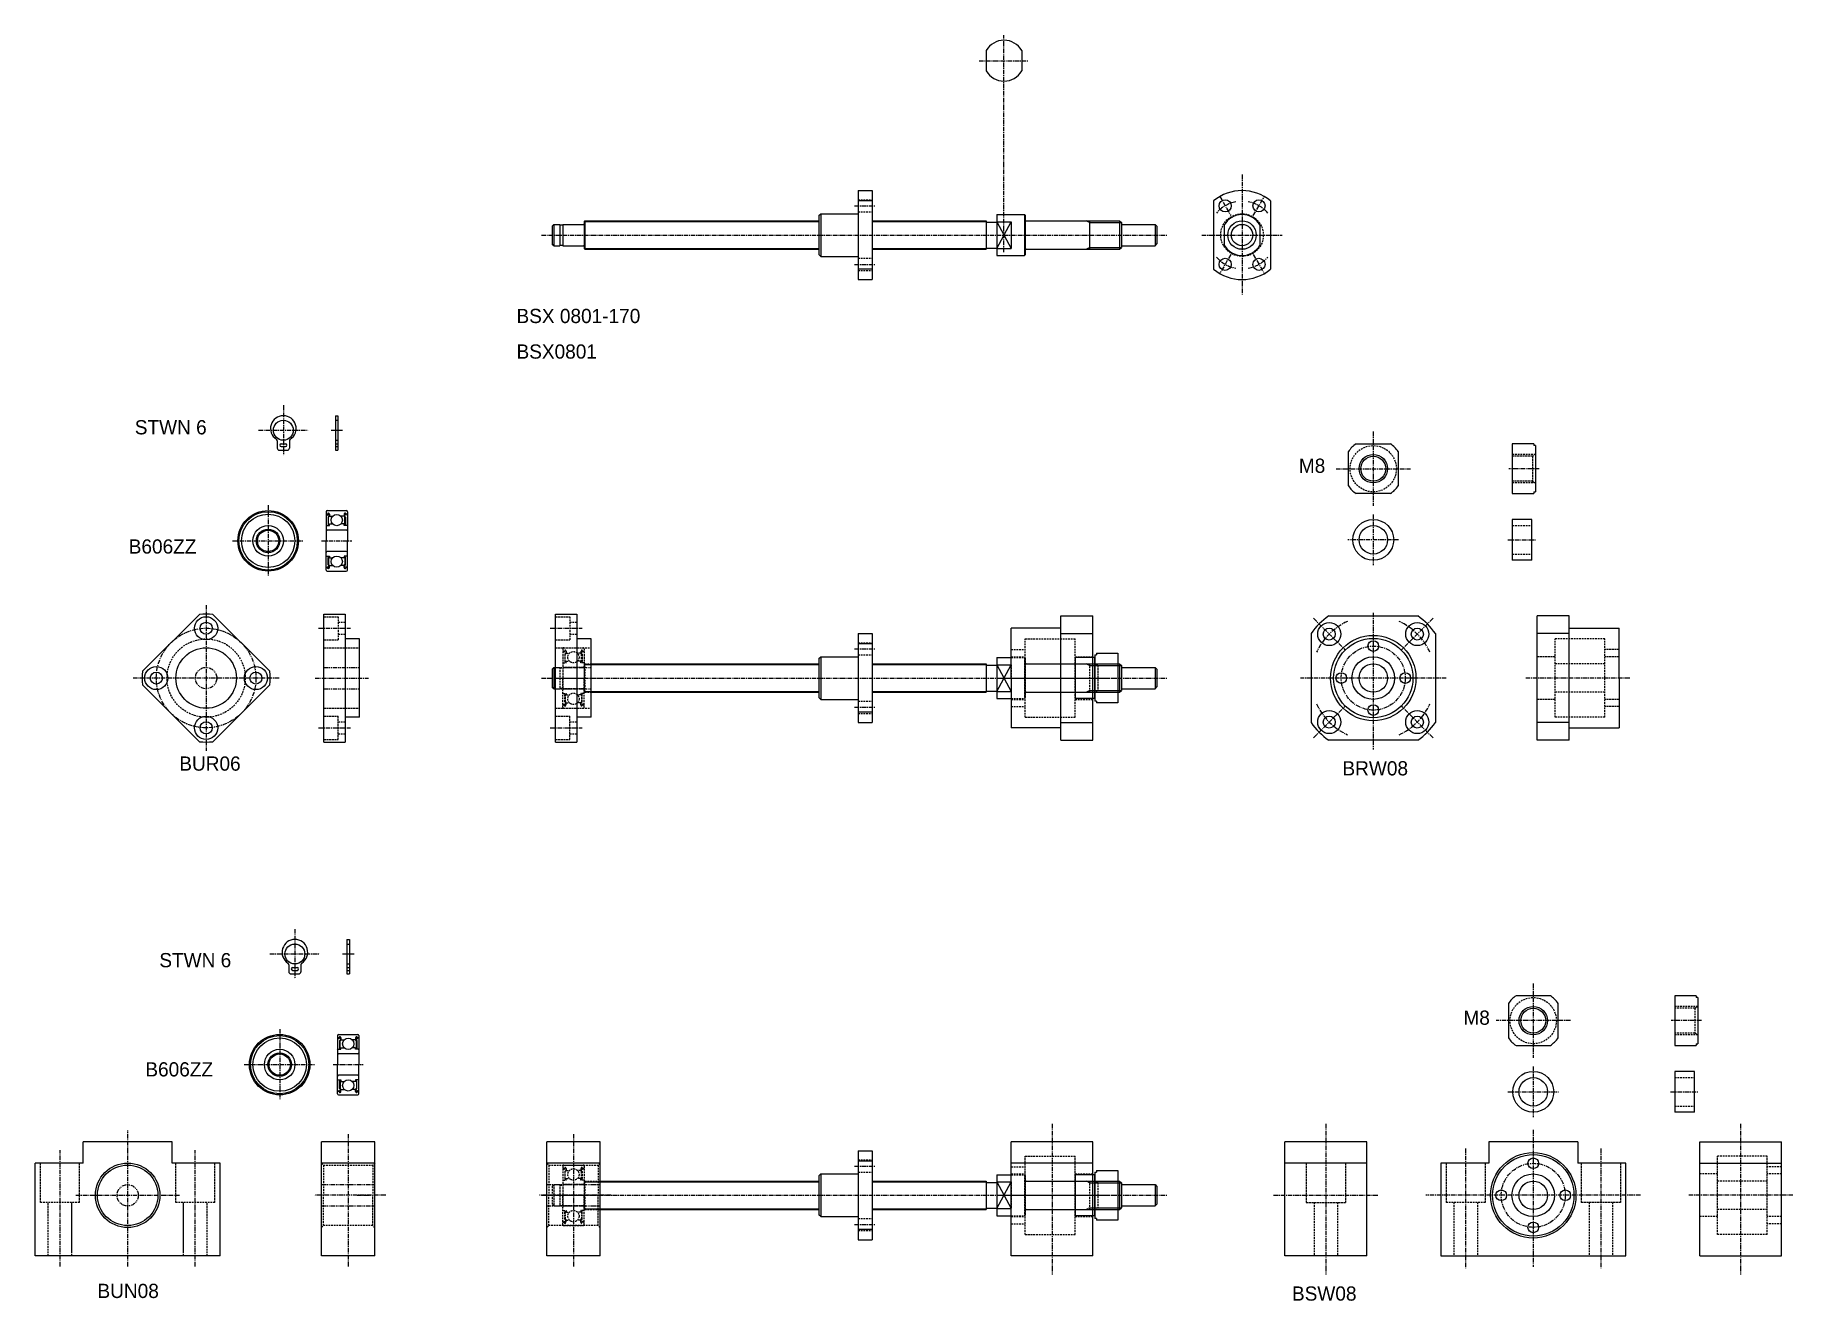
# Model space of a CAD drawing. Extents: x -125 to 369, y -240 to 116.
import ezdxf

# ---------------------------------------------------------------- set-up
doc = ezdxf.new("R2010")
doc.units = 0
for name, pattern in [('CENTER', [2, 1.25, -0.25, 0.25, -0.25]), ('DASHED', [0.75, 0.5, -0.25]), ('PHANTOM', [2.5, 1.25, -0.25, 0.25, -0.25, 0.25, -0.25])]:
    doc.linetypes.add(name, pattern=pattern)
doc.layers.get('0').update_dxf_attribs({"linetype": 'CONTINUOUS'})
doc.layers.get('DEFPOINTS').update_dxf_attribs({"linetype": 'CONTINUOUS'})
doc.layers.add('CENTER', color=1, linetype='CENTER')

# ---------------------------------------------------------------- blocks, each defined once
blk = doc.blocks.new('BUN8-H')
at = {"color": 7, "linetype": 'CONTINUOUS'}
for p, q in [((12.5, 0), (-12.5, 0)), ((-12.5, -6), (-12.5, 0)), ((12.5, -6), (12.5, 0)), ((-26, -32), (-26, -6)), ((-26, -32), (-26, -6)), ((-12.5, -6), (-26, -6)), ((26, -6), (12.5, -6)), ((26, -32), (26, -6)), ((26, -32), (-26, -32))]:
    blk.add_line(p, q, dxfattribs=at)
at = {"color": 3, "linetype": 'DASHED'}
for p, q in [((-24.5, -17), (-24.5, -6)), ((-13.5, -17), (-13.5, -6)), ((13.5, -17), (13.5, -6)), ((24.5, -17), (24.5, -6)), ((-13.5, -17), (-24.5, -17)), ((-22.3, -32), (-22.3, -17)), ((-15.7, -32), (-15.7, -17)), ((-15.7, -31.01), (-15.7, -17)), ((-15.7, -31.01), (-15.7, -17)), ((9.05, -15.2), (9, -15.2)), ((24.5, -17), (13.5, -17)), ((15.7, -32), (15.7, -17)), ((15.7, -31.01), (15.7, -17)), ((15.7, -31.01), (15.7, -17)), ((22.3, -32), (22.3, -17))]:
    blk.add_line(p, q, dxfattribs=at)
at = {"color": 7, "linetype": 'CONTINUOUS'}
for radius in [9.05, 8.5]:
    blk.add_circle((0, -15), radius, dxfattribs=at)
at = {"color": 3, "linetype": 'PHANTOM'}
blk.add_circle((0, -15), 3, dxfattribs=at)
at = {"layer": 'CENTER', "color": 1, "linetype": 'CENTER'}
for p, q in [((0, -35.04), (0, 3.24)), ((-19, -35.04), (-19, -2.33)), ((19, -35.04), (19, -2.33)), ((-14.55, -15), (14.55, -15))]:
    blk.add_line(p, q, dxfattribs=at)
blk = doc.blocks.new('BUN8-V')
at = {"color": 7, "linetype": 'CONTINUOUS'}
for p, q in [((0, -17), (0, 15)), ((15, 15), (0, 15)), ((15, -17), (15, 15)), ((15, 9), (0, 9)), ((15, -17), (0, -17))]:
    blk.add_line(p, q, dxfattribs=at)
at = {"color": 3, "linetype": 'DASHED'}
for p, q in [((0, 9.05), (0.55, 8.5)), ((0.55, 8.5), (0.55, 0)), ((0.55, 8.5), (14.45, 8.5)), ((15, 9.05), (14.45, 8.5)), ((14.45, 8.5), (14.45, -0.05)), ((0.55, -8.5), (0.55, 0)), ((14.45, -8.55), (14.45, -0.05)), ((0, -9.05), (0.55, -8.5)), ((14.45, -8.5), (0.55, -8.5)), ((15, -9.1), (14.45, -8.55))]:
    blk.add_line(p, q, dxfattribs=at)
at = {"color": 3, "linetype": 'PHANTOM'}
for p, q in [((0, 3), (15, 3)), ((0, -3), (15, -3))]:
    blk.add_line(p, q, dxfattribs=at)
at = {"layer": 'CENTER', "color": 1, "linetype": 'CENTER'}
for p, q in [((7.5, 17.18), (7.5, -20.04)), ((18.04, 0), (-2, 0)), ((10, 0), (14, 0))]:
    blk.add_line(p, q, dxfattribs=at)
blk = doc.blocks.new('BUR06-H')
at = {"color": 7, "linetype": 'CONTINUOUS'}
for p, q in [((-1.9, 17.9), (-17.9, 1.9)), ((1.9, 17.9), (17.9, 1.9)), ((-1.9, -17.9), (-17.9, -1.9)), ((17.9, -1.9), (1.9, -17.9))]:
    blk.add_line(p, q, dxfattribs=at)
for centre, radius in [((0, 14), 3.25), ((0, 14), 1.7), ((0, 0), 8.5), ((-14, 0), 3.25), ((-14, 0), 1.7), ((14, 0), 3.25), ((14, 0), 1.7), ((0, -14), 3.25), ((0, -14), 1.7)]:
    blk.add_circle(centre, radius, dxfattribs=at)
at = {"color": 3, "linetype": 'DASHED'}
blk.add_circle((0, 0), 11, dxfattribs=at)
at = {"color": 3, "linetype": 'PHANTOM'}
blk.add_circle((0, 0), 3, dxfattribs=at)
at = {"color": 7, "linetype": 'CONTINUOUS'}
for start, end in [(83.9424, 96.0576), (173.9424, 186.0576), (353.9424, 6.0576), (263.9424, 276.0576)]:
    blk.add_arc((0, 0), 18, start, end, dxfattribs=at)
at = {"layer": 'CENTER', "color": 1, "linetype": 'CENTER'}
for p, q in [((0, 20.5), (0, -20.5)), ((20.5, 0), (-20.5, 0))]:
    blk.add_line(p, q, dxfattribs=at)
blk.add_circle((0, 0), 14, dxfattribs=at)
blk = doc.blocks.new('BUR06-V')
at = {"color": 7, "linetype": 'CONTINUOUS'}
for p, q in [((0, -18), (0, 18)), ((0, 18), (6, 18)), ((6, 18), (6, -18)), ((10, 11), (6, 11)), ((10, -11), (10, 11)), ((10, -11), (6, -11)), ((0, -18), (6, -18))]:
    blk.add_line(p, q, dxfattribs=at)
at = {"color": 3, "linetype": 'DASHED'}
for p, q in [((0, 17.25), (4, 17.25)), ((4, 17.25), (4, 10.75)), ((4, 15.7), (6, 15.7)), ((0, 10.75), (4, 10.75)), ((4, 12.3), (6, 12.3)), ((0, 8.5), (10, 8.5)), ((0, -8.5), (10, -8.5)), ((0, -10.75), (4, -10.75)), ((4, -17.25), (4, -10.75)), ((4, -12.3), (6, -12.3)), ((0, -17.25), (4, -17.25)), ((4, -15.7), (6, -15.7))]:
    blk.add_line(p, q, dxfattribs=at)
at = {"color": 3, "linetype": 'PHANTOM'}
for p, q in [((0, 3), (10, 3)), ((0, -3), (10, -3))]:
    blk.add_line(p, q, dxfattribs=at)
at = {"layer": 'CENTER', "color": 1, "linetype": 'CENTER'}
for p, q in [((-1.5, 14), (7.5, 14)), ((-2.5, 0), (12.5, 0)), ((-1.5, -14), (7.5, -14))]:
    blk.add_line(p, q, dxfattribs=at)
blk = doc.blocks.new('BSW08-H')
at = {"color": 7, "linetype": 'CONTINUOUS'}
for p, q in [((12.5, 0), (-12.5, 0)), ((12.5, 0), (12.5, -6)), ((-12.5, 0), (-12.5, -6)), ((-12.5, -6), (-26, -6)), ((-26, -6), (-26, -32)), ((26, -6), (12.5, -6)), ((26, -32), (26, -6)), ((-26, -32), (26, -32))]:
    blk.add_line(p, q, dxfattribs=at)
at = {"color": 3, "linetype": 'DASHED'}
for p, q in [((-24.5, -6), (-24.5, -17)), ((-13.5, -6), (-13.5, -17)), ((13.5, -6), (13.5, -17)), ((24.5, -6), (24.5, -17)), ((-13.5, -17), (-24.5, -17)), ((-22.3, -17), (-22.3, -32)), ((-15.7, -17), (-15.7, -32)), ((24.5, -17), (13.5, -17)), ((15.7, -17), (15.7, -32)), ((22.3, -17), (22.3, -32))]:
    blk.add_line(p, q, dxfattribs=at)
blk.add_circle((0, -15), 12)
at = {"color": 3}
blk.add_circle((0, -15), 11.45, dxfattribs=at)
at = {"color": 7, "linetype": 'CONTINUOUS'}
for centre, radius in [((0, -6), 1.5), ((0, -15), 6), ((-9, -15), 1.5), ((0, -15), 4), ((9, -15), 1.5), ((0, -24), 1.5)]:
    blk.add_circle(centre, radius, dxfattribs=at)
at = {"layer": 'CENTER', "color": 1, "linetype": 'CENTER'}
for p, q in [((0, 3.37), (0, -35.09)), ((-19, -1.86), (-19, -35.51)), ((19, -1.86), (19, -35.51)), ((30.15, -15), (-30.15, -15))]:
    blk.add_line(p, q, dxfattribs=at)
at = {"layer": 'CENTER'}
blk.add_circle((0, -15), 9, dxfattribs=at)
blk = doc.blocks.new('BRW8-V2')
at = {"color": 7, "linetype": 'CONTINUOUS'}
for p, q in [((11.5, 0), (-11.5, 0)), ((-11.5, -32), (-11.5, 0)), ((11.5, -32), (11.5, 0)), ((11.5, -6), (-11.5, -6)), ((11.5, -32), (-11.5, -32))]:
    blk.add_line(p, q, dxfattribs=at)
at = {"color": 3, "linetype": 'DASHED'}
for p, q in [((-5.5, -6), (-5.5, -17)), ((5.5, -6), (5.5, -17)), ((-5.5, -17), (5.5, -17)), ((-3.3, -17), (-3.3, -32)), ((3.3, -17), (3.3, -32))]:
    blk.add_line(p, q, dxfattribs=at)
at = {"layer": 'CENTER', "color": 1, "linetype": 'CENTER'}
for p, q in [((0, 5.05), (0, -37.3)), ((-14.68, -15), (14.61, -15))]:
    blk.add_line(p, q, dxfattribs=at)
blk = doc.blocks.new('BRW8-H')
at = {"color": 7, "linetype": 'CONTINUOUS'}
for p, q in [((-12.49, 17.5), (12.49, 17.5)), ((-17.5, 12.49), (-17.5, -12.49)), ((17.5, 12.49), (17.5, -12.49)), ((12.49, -17.5), (-12.49, -17.5))]:
    blk.add_line(p, q, dxfattribs=at)
for centre, radius in [((-12.37, 12.37), 3.25), ((12.37, 12.37), 3.25), ((-12.37, 12.37), 1.7), ((12.37, 12.37), 1.7), ((0, 0), 6), ((0, 0), 4), ((-12.37, -12.37), 3.25), ((12.37, -12.37), 3.25), ((-12.37, -12.37), 1.7), ((12.37, -12.37), 1.7)]:
    blk.add_circle(centre, radius, dxfattribs=at)
for centre, radius in [((0, 0), 12), ((0, 9), 1.5), ((-9, 0), 1.5), ((9, 0), 1.5), ((0, -9), 1.5)]:
    blk.add_circle(centre, radius)
for start, end in [(125.516, 144.484), (35.516, 54.484), (215.516, 234.484), (305.516, 324.484)]:
    blk.add_arc((0, 0), 21.5, start, end, dxfattribs=at)
at = {"layer": 'CENTER', "color": 1, "linetype": 'CENTER'}
for p, q in [((-16.79, 16.79), (-7.95, 7.95)), ((0, 18.37), (0, -20.09)), ((16.79, 16.79), (7.95, 7.95)), ((20.5, 0), (-20.5, 0)), ((-16.79, -16.79), (-7.95, -7.95)), ((16.79, -16.79), (7.95, -7.95))]:
    blk.add_line(p, q, dxfattribs=at)
at = {"layer": 'CENTER'}
blk.add_circle((0, 0), 9, dxfattribs=at)
at = {"layer": 'CENTER', "color": 1, "linetype": 'CENTER'}
for start, end in [(114.4269, 155.5731), (24.4269, 65.5731), (204.4269, 245.5731), (294.4269, 335.5731)]:
    blk.add_arc((0, 0), 17.5, start, end, dxfattribs=at)
at = {"layer": 'DEFPOINTS', "color": 3}
blk.add_circle((0, 0), 11.15, dxfattribs=at)
blk = doc.blocks.new('BSW08-V')
at = {"color": 7, "linetype": 'CONTINUOUS'}
for p, q in [((0, 15), (23, 15)), ((0, -17), (0, 15)), ((23, -17), (23, 15)), ((0, 9), (23, 9)), ((0, -17), (23, -17))]:
    blk.add_line(p, q, dxfattribs=at)
at = {"color": 3, "linetype": 'DASHED'}
for p, q in [((19, 11), (5, 11)), ((5, -11), (5, 11)), ((19, -11), (19, 11)), ((5, 6), (0, 6)), ((23, 8), (19, 8)), ((23, 6), (19, 6)), ((19, 4), (5, 4)), ((19, -4), (5, -4)), ((5, -6), (0, -6)), ((23, -6), (19, -6)), ((23, -8), (19, -8)), ((19, -11), (5, -11))]:
    blk.add_line(p, q, dxfattribs=at)
at = {"layer": 'CENTER', "color": 1, "linetype": 'CENTER'}
for p, q in [((11.5, 20.05), (11.5, -22.3)), ((26.18, 0), (-3.11, 0))]:
    blk.add_line(p, q, dxfattribs=at)
blk = doc.blocks.new('M8SPECER-V')
at = {"color": 7, "linetype": 'CONTINUOUS'}
for p, q in [((0, 5.75), (0, -5.75)), ((5.5, 5.75), (0, 5.75)), ((5.5, -5.75), (5.5, 5.75)), ((5.5, -5.75), (0, -5.75))]:
    blk.add_line(p, q, dxfattribs=at)
at = {"color": 3, "linetype": 'DASHED'}
for p, q in [((0, 4), (5.5, 4)), ((0, -4), (5.5, -4))]:
    blk.add_line(p, q, dxfattribs=at)
at = {"layer": 'CENTER', "color": 1, "linetype": 'CENTER'}
blk.add_line((-1.25, 0), (6.75, 0), dxfattribs=at)
blk = doc.blocks.new('BRW8-V')
at = {"color": 7, "linetype": 'CONTINUOUS'}
for p, q in [((0, -17.5), (0, 17.5)), ((9, 17.5), (0, 17.5)), ((9, -17.5), (9, 17.5)), ((9, 12.49), (0, 12.49)), ((9, 14), (23, 14)), ((23, 0), (23, 14)), ((23, 0), (23, -14)), ((9, -12.49), (0, -12.49)), ((9, -14), (23, -14)), ((9, -17.5), (0, -17.5))]:
    blk.add_line(p, q, dxfattribs=at)
at = {"color": 3, "linetype": 'DASHED'}
for p, q in [((5, -11), (5, 11)), ((19, 11), (5, 11)), ((19, -11), (19, 11)), ((5, 6), (0, 6)), ((23, 8), (19, 8)), ((23, 6), (19, 6)), ((19, 4), (5, 4)), ((19, -4), (5, -4)), ((5, -6), (0, -6)), ((23, -6), (19, -6)), ((23, -8), (19, -8)), ((19, -11), (5, -11))]:
    blk.add_line(p, q, dxfattribs=at)
at = {"layer": 'CENTER', "color": 1, "linetype": 'CENTER'}
blk.add_line((26, 0), (-3.31, 0), dxfattribs=at)
blk = doc.blocks.new('M8NAT-H')
at = {"color": 7, "linetype": 'CONTINUOUS'}
for p, q in [((-4.82, 7), (4.82, 7)), ((-7, -4.82), (-7, 4.82)), ((7, 4.82), (7, -4.82)), ((4.82, -7), (-4.82, -7))]:
    blk.add_line(p, q, dxfattribs=at)
at = {"color": 3, "linetype": 'DASHED'}
blk.add_circle((0, 0), 6.5, dxfattribs=at)
at = {"color": 3, "linetype": 'CONTINUOUS'}
blk.add_circle((0, 0), 4, dxfattribs=at)
at = {"color": 7, "linetype": 'CONTINUOUS'}
blk.add_circle((0, 0), 3.5, dxfattribs=at)
for start, end in [(124.5603, 145.4397), (34.5603, 55.4397), (214.5603, 235.4397), (304.5603, 325.4397)]:
    blk.add_arc((0, 0), 8.5, start, end, dxfattribs=at)
at = {"layer": 'CENTER', "color": 1, "linetype": 'CENTER'}
for p, q in [((0, 10.43), (0, -10.43)), ((-10.43, 0), (10.43, 0))]:
    blk.add_line(p, q, dxfattribs=at)
blk = doc.blocks.new('M8NAT-V')
at = {"color": 7, "linetype": 'CONTINUOUS'}
for p, q in [((6, 7), (0, 7)), ((0, 7), (0, -7)), ((6, 7), (6, 6.5)), ((6.5, 6.5), (6, 6.5)), ((6.5, 6.5), (6.5, -6.5)), ((0, -7), (6, -7)), ((6, -6.5), (6, -7)), ((6, -6.5), (6.5, -6.5))]:
    blk.add_line(p, q, dxfattribs=at)
at = {"color": 3, "linetype": 'DASHED'}
for p, q in [((6.5, 4), (0, 4)), ((5.63, 3.5), (0, 3.5)), ((5.63, 3.5), (6.5, 4)), ((5.63, 3.5), (5.63, -3.5)), ((5.63, -3.5), (0, -3.5)), ((6.5, -4), (0, -4)), ((5.63, -3.5), (6.5, -4))]:
    blk.add_line(p, q, dxfattribs=at)
at = {"layer": 'CENTER', "color": 1, "linetype": 'CENTER'}
blk.add_line((7.5, 0), (-1, 0), dxfattribs=at)
blk = doc.blocks.new('SP8')
at = {"color": 7, "linetype": 'CONTINUOUS'}
for p, q in [((0, 5.75), (0, -5.75)), ((5.5, 5.75), (0, 5.75)), ((5.5, -5.75), (5.5, 5.75)), ((5.5, -5.75), (0, -5.75))]:
    blk.add_line(p, q, dxfattribs=at)
at = {"color": 3, "linetype": 'DASHED'}
for p, q in [((0, 4), (5.5, 4)), ((0, -4), (5.5, -4))]:
    blk.add_line(p, q, dxfattribs=at)
at = {"layer": 'CENTER', "color": 1, "linetype": 'CENTER'}
blk.add_line((-1.25, 0), (6.75, 0), dxfattribs=at)
blk = doc.blocks.new('B606ZZ')
at = {"color": 3, "linetype": 'DASHED'}
for p, q in [((0, 8.2), (0, 0)), ((0, 7.6), (0.1, 7.5)), ((0.1, 7.5), (0.31, 7.5)), ((0.3, 8.5), (5.7, 8.5)), ((0.31, 7.5), (0.42, 7.67)), ((0.36, 7.33), (0.47, 7.27)), ((0.42, 7.44), (0.53, 7.61)), ((0.53, 7.37), (0.42, 7.44)), ((0.47, 7.27), (0.53, 7.37)), ((0.82, 6.95), (0.56, 6.7)), ((0.56, 6.7), (0.56, 4.65)), ((0.94, 6.9), (0.69, 6.65)), ((0.69, 4.65), (0.69, 6.65)), ((0.82, 7.53), (0.82, 6.95)), ((0.94, 7.53), (0.94, 6.9)), ((0.94, 7.05), (1.04, 6.95)), ((1.04, 6.95), (1.86, 6.95)), ((4.96, 6.95), (4.14, 6.95)), ((5.06, 7.05), (4.96, 6.95)), ((5.06, 7.53), (5.06, 6.9)), ((5.06, 6.9), (5.31, 6.65)), ((5.18, 7.53), (5.18, 6.95)), ((5.18, 6.95), (5.44, 6.7)), ((5.31, 4.65), (5.31, 6.65)), ((5.44, 6.7), (5.44, 4.65)), ((5.58, 7.44), (5.47, 7.61)), ((5.47, 7.37), (5.58, 7.44)), ((5.53, 7.27), (5.47, 7.37)), ((5.64, 7.33), (5.53, 7.27)), ((5.69, 7.5), (5.58, 7.67)), ((5.9, 7.5), (5.69, 7.5)), ((6, 7.6), (5.9, 7.5)), ((6, 8.2), (6, 0)), ((0, 4.2), (0.1, 4.3)), ((0, -8.2), (0, 0)), ((0.1, 4.3), (0.94, 4.3)), ((5.7, 3), (0.3, 3)), ((0.88, 4.65), (0.69, 4.65)), ((0.69, 4.52), (0.88, 4.52)), ((0.88, 4.52), (0.88, 4.65)), ((0.94, 4.65), (1.04, 4.75)), ((0.94, 4.3), (0.94, 4.65)), ((1.04, 4.75), (1.86, 4.75)), ((3, 3), (3, 3)), ((4.96, 4.75), (4.14, 4.75)), ((4.35, 3), (4.35, 3)), ((5.06, 4.65), (4.96, 4.75)), ((5.06, 4.3), (5.06, 4.65)), ((5.9, 4.3), (5.06, 4.3)), ((5.12, 4.52), (5.12, 4.65)), ((5.12, 4.65), (5.31, 4.65)), ((5.31, 4.52), (5.12, 4.52)), ((6, 4.2), (5.9, 4.3)), ((6, -8.2), (6, 0)), ((0, -4.2), (0.1, -4.3)), ((0.1, -4.3), (0.94, -4.3)), ((5.7, -3), (0.3, -3)), ((0.56, -6.7), (0.56, -4.65)), ((0.69, -4.52), (0.88, -4.52)), ((0.88, -4.65), (0.69, -4.65)), ((0.69, -4.65), (0.69, -6.65)), ((0.88, -4.52), (0.88, -4.65)), ((0.94, -4.3), (0.94, -4.65)), ((0.94, -4.65), (1.04, -4.75)), ((1.04, -4.75), (1.86, -4.75)), ((4.96, -4.75), (4.14, -4.75)), ((5.06, -4.65), (4.96, -4.75)), ((5.06, -4.3), (5.06, -4.65)), ((5.9, -4.3), (5.06, -4.3)), ((5.12, -4.52), (5.12, -4.65)), ((5.31, -4.52), (5.12, -4.52)), ((5.12, -4.65), (5.31, -4.65)), ((5.31, -4.65), (5.31, -6.65)), ((5.44, -6.7), (5.44, -4.65)), ((6, -4.2), (5.9, -4.3)), ((0, -7.6), (0.1, -7.5)), ((0.1, -7.5), (0.31, -7.5)), ((0.3, -8.5), (5.7, -8.5)), ((0.31, -7.5), (0.42, -7.67)), ((0.36, -7.33), (0.47, -7.27)), ((0.53, -7.37), (0.42, -7.44)), ((0.42, -7.44), (0.53, -7.61)), ((0.47, -7.27), (0.53, -7.37)), ((0.82, -6.95), (0.56, -6.7)), ((0.94, -6.9), (0.69, -6.65)), ((0.82, -7.53), (0.82, -6.95)), ((0.94, -7.53), (0.94, -6.9)), ((0.94, -7.05), (1.04, -6.95)), ((1.04, -6.95), (1.86, -6.95)), ((4.96, -6.95), (4.14, -6.95)), ((5.06, -7.05), (4.96, -6.95)), ((5.06, -6.9), (5.31, -6.65)), ((5.06, -7.53), (5.06, -6.9)), ((5.18, -6.95), (5.44, -6.7)), ((5.18, -7.53), (5.18, -6.95)), ((5.53, -7.27), (5.47, -7.37)), ((5.47, -7.37), (5.58, -7.44)), ((5.58, -7.44), (5.47, -7.61)), ((5.64, -7.33), (5.53, -7.27)), ((5.69, -7.5), (5.58, -7.67)), ((5.9, -7.5), (5.69, -7.5)), ((6, -7.6), (5.9, -7.5))]:
    blk.add_line(p, q, dxfattribs=at)
for centre in [(3, 5.85), (3, -5.85)]:
    blk.add_circle(centre, 1.59, dxfattribs=at)
for centre, radius, start, end in [((0.3, 8.2), 0.3, 90, 180), ((0.42, 7.44), 0.126, 149.9926, 240.0026), ((0.66, 7.53), 0.282, 0, 150.0017), ((0.66, 7.53), 0.156, 0, 150.0019), ((5.34, 7.53), 0.282, 29.9983, 180), ((5.34, 7.53), 0.156, 29.9981, 180), ((5.58, 7.44), 0.126, 299.9974, 30.0074), ((5.7, 8.2), 0.3, 0, 90), ((0.3, 3.3), 0.3, 180, 270), ((0.69, 4.65), 0.126, 180, 270), ((5.31, 4.65), 0.126, 270, 359.9999), ((5.7, 3.3), 0.3, 270, 0), ((0.3, -3.3), 0.3, 90, 180), ((0.69, -4.65), 0.126, 90, 179.9999), ((5.31, -4.65), 0.126, 0, 90), ((5.7, -3.3), 0.3, 0, 90), ((0.3, -8.2), 0.3, 180, 270), ((0.42, -7.44), 0.126, 119.9974, 210.0074), ((0.66, -7.53), 0.282, 209.9983, 0), ((0.66, -7.53), 0.156, 209.9981, 0), ((5.34, -7.53), 0.282, 180, 330.0017), ((5.34, -7.53), 0.156, 180, 330.0019), ((5.58, -7.44), 0.126, 329.9926, 60.0026), ((5.7, -8.2), 0.3, 270, 0)]:
    blk.add_arc(centre, radius, start, end, dxfattribs=at)
at = {"layer": 'CENTER', "color": 1, "linetype": 'CENTER'}
blk.add_line((-1.24, 0), (7.24, 0), dxfattribs=at)
blk = doc.blocks.new('BSX0801')
at = {"color": 7, "linetype": 'CONTINUOUS'}
for p, q in [((-4, 12.5), (-4, -12.5)), ((-4, 12.5), (0, 12.5)), ((0, 12.5), (0, -12.5)), ((-15, 5.5), (-14.5, 6)), ((-15, 5.5), (-15, -5.5)), ((-14.5, 6), (-14.5, -6)), ((-14.5, 6), (-4, 6)), ((0, 9.6), (-4, 9.6)), ((35, 5.75), (35, -5.75)), ((35, 5.75), (42.8, 5.75)), ((42.8, 5.75), (42.8, -5.75)), ((42.8, 5.75), (43, 5.55)), ((43, 5.55), (43, -5.55)), ((-90, 2.5), (-89.5, 3)), ((-90, 2.5), (-90, -2.5)), ((-90, 1.25), (-90, 1.25)), ((-90, 1.25), (-90, 1.25)), ((-89.5, 3), (-89.5, -3)), ((-89.5, 3), (-87.8, 3)), ((-87.8, 3), (-87.8, -3)), ((-87.8, 2.85), (-87, 2.85)), ((-87, 3), (-87, -3)), ((-87, 3), (-81.2, 3)), ((-80.8, 4), (-81, 3.8)), ((-81, 3.8), (-81, -3.8)), ((-80.8, 4), (-15, 4)), ((-80.8, 4), (-80.8, -4)), ((0, 4), (32, 4)), ((32, 4), (32, -4)), ((32, 3.65), (35, 3.65)), ((35, 3.75), (39, 3.75)), ((39, 3.75), (39, -3.75)), ((43.2, 4), (69.5, 4)), ((61, 4), (61, -4)), ((69.5, 4), (69.5, -4)), ((69.5, 4), (70, 3.5)), ((70, 3.5), (70, -3.5)), ((70, 3), (79.5, 3)), ((79.5, 3), (79.5, -3)), ((79.5, 3), (80, 2.5)), ((80, 2.5), (80, -2.5)), ((-90, 0), (-90, 0)), ((-90, 0), (-90, 0)), ((-89.5, -3), (-90, -2.5)), ((-89.5, -3), (-87.8, -3)), ((-87.8, -2.85), (-87, -2.85)), ((-87, -3), (-81.2, -3)), ((-80.8, -4), (-81, -3.8)), ((-80.8, -4), (-15, -4)), ((0, -4), (32, -4)), ((32, -3.65), (35, -3.65)), ((35, -3.75), (39, -3.75)), ((43.2, -4), (69.5, -4)), ((69.5, -4), (70, -3.5)), ((70, -3), (79.5, -3)), ((79.5, -3), (80, -2.5)), ((-14.5, -6), (-15, -5.5)), ((-14.5, -6), (-4, -6)), ((0, -9.6), (-4, -9.6)), ((35, -5.75), (42.8, -5.75)), ((42.8, -5.75), (43, -5.55)), ((-4, -12.5), (0, -12.5))]:
    blk.add_line(p, q, dxfattribs=at)
at = {"color": 3, "linetype": 'DASHED'}
for p, q in [((-4, 9.93), (0, 9.93)), ((-4, 6.53), (0, 6.53)), ((-4, -6.53), (0, -6.53)), ((-4, -9.93), (0, -9.93))]:
    blk.add_line(p, q, dxfattribs=at)
at = {"color": 3, "linetype": 'CONTINUOUS'}
for p, q in [((-81, 3.8), (-15, 3.8)), ((0, 3.8), (32, 3.8)), ((35, -3.75), (39, 3.75)), ((35, 3.75), (39, -3.75)), ((61, 3.5), (60.13, 4)), ((61, 3.5), (70, 3.5)), ((-81, -3.8), (-15, -3.8)), ((0, -3.8), (32, -3.8)), ((60.13, -4), (61, -3.5)), ((61, -3.5), (70, -3.5))]:
    blk.add_line(p, q, dxfattribs=at)
at = {"color": 7, "linetype": 'CONTINUOUS'}
for centre, start, end in [((-81.2, 3.2), 270, 0), ((43.2, 4.2), 180, 270), ((-81.2, -3.2), 0, 90), ((43.2, -4.2), 90, 180)]:
    blk.add_arc(centre, 0.2, start, end, dxfattribs=at)
at = {"layer": 'CENTER', "color": 1, "linetype": 'CENTER'}
for p, q in [((-5, 8.23), (1, 8.23)), ((-93, 0), (83, 0)), ((-5, -8.23), (1, -8.23))]:
    blk.add_line(p, q, dxfattribs=at)

msp = doc.modelspace()

# ---------------------------------------------------------------- linework, layer by layer
at = {"color": 7, "linetype": 'CONTINUOUS'}
for p, q in [((142, 111.86), (142, 106.18)), ((152, 111.86), (152, 106.18)), ((205.91, 69.6), (205.91, 50.4)), ((221.91, 69.6), (221.91, 50.4)), ((208.91, 62.84), (208.91, 57.16)), ((218.91, 62.84), (218.91, 57.16)), ((-40.88, 9.23), (-40.88, -0.47)), ((-40.88, 9.23), (-40.18, 9.23)), ((-40.18, 9.23), (-40.18, -0.47)), ((-57.23, 2.11), (-57.23, 0.13)), ((-56.13, 1.33), (-54.93, 1.33)), ((-56.13, 0.53), (-54.93, 0.53)), ((-55.53, 2.33), (-55.53, 1.33)), ((-55.53, 0.53), (-55.53, -0.47)), ((-53.83, 2.11), (-53.83, 0.13)), ((-56.63, -0.47), (-54.43, -0.47)), ((-40.88, -0.47), (-40.18, -0.47)), ((106, -52.03), (106, -77.03)), ((106, -52.03), (110, -52.03)), ((110, -52.03), (110, -77.03)), ((95, -59.03), (95.5, -58.53)), ((95, -59.03), (95, -70.03)), ((95.5, -58.53), (95.5, -70.53)), ((95.5, -58.53), (106, -58.53)), ((110, -54.92), (106, -54.92)), ((145, -58.78), (145, -70.28)), ((145, -58.78), (149, -58.78)), ((20, -62.03), (20.5, -61.53)), ((20, -62.03), (20, -67.03)), ((20, -63.28), (20, -63.28)), ((20, -63.28), (20, -63.28)), ((20.5, -61.53), (20.5, -67.53)), ((20.5, -61.53), (21, -61.53)), ((31, -60.53), (95, -60.53)), ((110, -60.53), (142, -60.53)), ((142, -60.53), (142, -68.53)), ((142, -60.88), (145, -60.88)), ((145, -60.78), (149, -60.78)), ((179, -60.53), (179.5, -60.53)), ((179.5, -60.53), (179.5, -68.53)), ((179.5, -60.53), (180, -61.03)), ((180, -61.03), (180, -68.03)), ((180, -61.53), (189.5, -61.53)), ((189.5, -61.53), (189.5, -67.53)), ((189.5, -61.53), (190, -62.03)), ((190, -62.03), (190, -67.03)), ((20, -64.53), (20, -64.53)), ((20, -64.53), (20, -64.53)), ((20.5, -67.53), (20, -67.03)), ((20.5, -67.53), (21, -67.53)), ((31, -68.53), (95, -68.53)), ((110, -68.53), (142, -68.53)), ((142, -68.18), (145, -68.18)), ((145, -68.28), (149, -68.28)), ((179, -68.53), (179.5, -68.53)), ((179.5, -68.53), (180, -68.03)), ((180, -67.53), (189.5, -67.53)), ((189.5, -67.53), (190, -67.03)), ((95.5, -70.53), (95, -70.03)), ((95.5, -70.53), (106, -70.53)), ((145, -70.28), (149, -70.28)), ((110, -74.13), (106, -74.13)), ((106, -77.03), (110, -77.03)), ((-37.64, -138), (-37.64, -147.7)), ((-37.64, -138), (-36.94, -138)), ((-36.94, -138), (-36.94, -147.7)), ((-53.99, -145.12), (-53.99, -147.1)), ((-53.39, -147.7), (-51.19, -147.7)), ((-52.89, -145.9), (-51.69, -145.9)), ((-52.89, -146.7), (-51.69, -146.7)), ((-52.29, -144.9), (-52.29, -145.9)), ((-52.29, -146.7), (-52.29, -147.7)), ((-50.59, -145.12), (-50.59, -147.1)), ((-37.64, -147.7), (-36.94, -147.7)), ((288.75, -156.02), (288.75, -165.66)), ((300.57, -153.84), (290.92, -153.84)), ((302.75, -165.66), (302.75, -156.02)), ((335.53, -153.84), (335.53, -167.84)), ((341.53, -153.84), (335.53, -153.84)), ((341.53, -153.84), (341.53, -154.34)), ((342.03, -154.34), (341.53, -154.34)), ((342.03, -154.34), (342.03, -167.34)), ((290.92, -167.84), (300.57, -167.84)), ((335.53, -167.84), (341.53, -167.84)), ((341.53, -167.34), (342.03, -167.34)), ((341.53, -167.34), (341.53, -167.84)), ((106, -197.44), (106, -222.44)), ((106, -197.44), (110, -197.44)), ((110, -197.44), (110, -222.44)), ((110, -200.33), (106, -200.33)), ((33.5, -205.94), (95, -205.94)), ((95, -204.44), (95.5, -203.94)), ((95, -204.44), (95, -215.44)), ((95.5, -203.94), (95.5, -215.94)), ((95.5, -203.94), (106, -203.94)), ((110, -205.94), (142, -205.94)), ((142, -205.94), (142, -213.94)), ((142, -206.29), (145, -206.29)), ((145, -204.19), (145, -215.69)), ((145, -204.19), (149, -204.19)), ((145, -206.19), (149, -206.19)), ((179, -205.94), (179.5, -205.94)), ((179.5, -205.94), (179.5, -213.94)), ((179.5, -205.94), (180, -206.44)), ((180, -206.44), (180, -213.44)), ((180, -206.94), (189.5, -206.94)), ((189.5, -206.94), (189.5, -212.94)), ((189.5, -206.94), (190, -207.44)), ((190, -207.44), (190, -212.44)), ((33.5, -213.94), (95, -213.94)), ((95.5, -215.94), (95, -215.44)), ((95.5, -215.94), (106, -215.94)), ((110, -213.94), (142, -213.94)), ((142, -213.59), (145, -213.59)), ((145, -213.69), (149, -213.69)), ((145, -215.69), (149, -215.69)), ((179, -213.94), (179.5, -213.94)), ((179.5, -213.94), (180, -213.44)), ((180, -212.94), (189.5, -212.94)), ((189.5, -212.94), (190, -212.44)), ((110, -219.54), (106, -219.54)), ((106, -222.44), (110, -222.44))]:
    msp.add_line(p, q, dxfattribs=at)
at = {"color": 3, "linetype": 'DASHED'}
for p, q in [((-40.88, 7.93), (-40.18, 7.93)), ((-40.88, 2.33), (-40.18, 2.33)), ((-40.88, 1.33), (-40.18, 1.33)), ((-40.88, 0.53), (-40.18, 0.53)), ((106, -54.6), (110, -54.6)), ((106, -58), (110, -58)), ((149, -58.78), (152.8, -58.78)), ((152.8, -58.78), (152.8, -70.28)), ((152.8, -58.78), (153, -58.98)), ((153, -58.98), (153, -70.08)), ((21, -61.53), (22.2, -61.53)), ((22.2, -61.53), (22.2, -67.53)), ((22.2, -61.68), (23, -61.68)), ((23, -61.53), (23, -67.53)), ((23, -61.53), (28.8, -61.53)), ((29.2, -60.53), (29, -60.73)), ((29, -60.73), (29, -68.33)), ((29.2, -60.53), (31, -60.53)), ((29.2, -60.53), (29.2, -68.53)), ((149, -60.78), (149, -68.28)), ((153.2, -60.53), (179, -60.53)), ((171, -60.53), (171, -68.53)), ((21, -67.53), (22.2, -67.53)), ((22.2, -67.38), (23, -67.38)), ((23, -67.53), (28.8, -67.53)), ((29.2, -68.53), (29, -68.33)), ((29.2, -68.53), (31, -68.53)), ((153.2, -68.53), (179, -68.53)), ((106, -71.05), (110, -71.05)), ((149, -70.28), (152.8, -70.28)), ((152.8, -70.28), (153, -70.08)), ((106, -74.45), (110, -74.45)), ((-37.64, -139.3), (-36.94, -139.3)), ((-37.64, -144.9), (-36.94, -144.9)), ((-37.64, -145.9), (-36.94, -145.9)), ((-37.64, -146.7), (-36.94, -146.7)), ((342.03, -156.84), (335.53, -156.84)), ((341.16, -157.34), (335.53, -157.34)), ((341.16, -157.34), (342.03, -156.84)), ((341.16, -157.34), (341.16, -164.34)), ((341.16, -164.34), (335.53, -164.34)), ((342.03, -164.84), (335.53, -164.84)), ((341.16, -164.34), (342.03, -164.84)), ((106, -200.01), (110, -200.01)), ((20, -207.44), (20.5, -206.94)), ((20, -207.44), (20, -212.44)), ((20.5, -206.94), (20.5, -212.94)), ((20.5, -206.94), (22.2, -206.94)), ((22.2, -206.94), (22.2, -212.94)), ((22.2, -207.09), (23, -207.09)), ((23, -206.94), (23, -212.94)), ((23, -206.94), (28.8, -206.94)), ((29.2, -205.94), (29, -206.14)), ((29, -206.14), (29, -213.74)), ((29.2, -205.94), (33.5, -205.94)), ((29.2, -205.94), (29.2, -213.94)), ((106, -203.41), (110, -203.41)), ((149, -204.19), (152.8, -204.19)), ((149, -206.19), (149, -213.69)), ((152.8, -204.19), (152.8, -215.69)), ((152.8, -204.19), (153, -204.39)), ((153, -204.39), (153, -215.49)), ((153.2, -205.94), (179, -205.94)), ((171, -206.44), (170.13, -205.94)), ((171, -205.94), (171, -213.94)), ((20, -208.69), (20, -208.69)), ((20, -208.69), (20, -208.69)), ((20, -209.94), (20, -209.94)), ((20, -209.94), (20, -209.94)), ((20.5, -212.94), (20, -212.44)), ((20.5, -212.94), (22.2, -212.94)), ((22.2, -212.79), (23, -212.79)), ((23, -212.94), (28.8, -212.94)), ((29.2, -213.94), (29, -213.74)), ((29.2, -213.94), (33.5, -213.94)), ((106, -216.46), (110, -216.46)), ((149, -215.69), (152.8, -215.69)), ((152.8, -215.69), (153, -215.49)), ((153.2, -213.94), (179, -213.94)), ((170.13, -213.94), (171, -213.44)), ((106, -219.86), (110, -219.86))]:
    msp.add_line(p, q, dxfattribs=at)
for p, q in [((-43.53, -17.76), (-43.53, -25.96)), ((-43.53, -18.36), (-43.43, -18.46)), ((-43.43, -18.46), (-43.22, -18.46)), ((-43.23, -17.46), (-37.83, -17.46)), ((-43.22, -18.46), (-43.12, -18.29)), ((-43.17, -18.63), (-43.06, -18.7)), ((-43.11, -18.53), (-43.01, -18.35)), ((-43, -18.59), (-43.11, -18.53)), ((-43.06, -18.7), (-43, -18.59)), ((-42.72, -19.01), (-42.97, -19.26)), ((-42.97, -19.26), (-42.97, -21.32)), ((-42.59, -19.06), (-42.84, -19.32)), ((-42.84, -21.32), (-42.84, -19.32)), ((-42.72, -18.43), (-42.72, -19.01)), ((-42.59, -18.43), (-42.59, -19.06)), ((-42.59, -18.91), (-42.49, -19.01)), ((-42.49, -19.01), (-41.68, -19.01)), ((-38.57, -19.01), (-39.39, -19.01)), ((-38.47, -18.91), (-38.57, -19.01)), ((-38.47, -18.43), (-38.47, -19.06)), ((-38.47, -19.06), (-38.22, -19.32)), ((-38.35, -18.43), (-38.35, -19.01)), ((-38.35, -19.01), (-38.1, -19.26)), ((-38.22, -21.32), (-38.22, -19.32)), ((-38.1, -19.26), (-38.1, -21.32)), ((-37.96, -18.53), (-38.06, -18.35)), ((-38.06, -18.59), (-37.96, -18.53)), ((-38, -18.7), (-38.06, -18.59)), ((-37.89, -18.63), (-38, -18.7)), ((-37.85, -18.46), (-37.95, -18.29)), ((-37.63, -18.46), (-37.85, -18.46)), ((-37.53, -18.36), (-37.63, -18.46)), ((-37.53, -17.76), (-37.53, -25.96)), ((-43.53, -21.76), (-43.43, -21.66)), ((-43.43, -21.66), (-42.59, -21.66)), ((-37.83, -22.96), (-43.23, -22.96)), ((-42.65, -21.32), (-42.84, -21.32)), ((-42.84, -21.44), (-42.65, -21.44)), ((-42.65, -21.44), (-42.65, -21.32)), ((-42.59, -21.31), (-42.49, -21.21)), ((-42.59, -21.66), (-42.59, -21.31)), ((-42.49, -21.21), (-41.68, -21.21)), ((-40.53, -22.96), (-40.53, -22.96)), ((-38.57, -21.21), (-39.39, -21.21)), ((-39.18, -22.96), (-39.18, -22.96)), ((-38.47, -21.31), (-38.57, -21.21)), ((-38.47, -21.66), (-38.47, -21.31)), ((-37.63, -21.66), (-38.47, -21.66)), ((-38.41, -21.32), (-38.22, -21.32)), ((-38.41, -21.44), (-38.41, -21.32)), ((-38.22, -21.44), (-38.41, -21.44)), ((-37.53, -21.76), (-37.63, -21.66)), ((-43.53, -34.16), (-43.53, -25.96)), ((-37.83, -28.96), (-43.23, -28.96)), ((-37.53, -34.16), (-37.53, -25.96)), ((-43.53, -30.16), (-43.43, -30.26)), ((-43.53, -33.56), (-43.43, -33.46)), ((-43.43, -30.26), (-42.59, -30.26)), ((-43.43, -33.46), (-43.22, -33.46)), ((-43.23, -34.46), (-37.83, -34.46)), ((-43.22, -33.46), (-43.12, -33.64)), ((-43.17, -33.29), (-43.06, -33.23)), ((-43, -33.34), (-43.11, -33.4)), ((-43.11, -33.4), (-43.01, -33.57)), ((-43.06, -33.23), (-43, -33.34)), ((-42.97, -32.66), (-42.97, -30.61)), ((-42.72, -32.91), (-42.97, -32.66)), ((-42.84, -30.48), (-42.65, -30.48)), ((-42.84, -30.61), (-42.84, -32.61)), ((-42.65, -30.61), (-42.84, -30.61)), ((-42.59, -32.86), (-42.84, -32.61)), ((-42.72, -33.49), (-42.72, -32.91)), ((-42.65, -30.48), (-42.65, -30.61)), ((-42.59, -30.26), (-42.59, -30.61)), ((-42.59, -30.61), (-42.49, -30.71)), ((-42.59, -33.49), (-42.59, -32.86)), ((-42.59, -33.01), (-42.49, -32.91)), ((-42.49, -30.71), (-41.68, -30.71)), ((-42.49, -32.91), (-41.68, -32.91)), ((-38.57, -30.71), (-39.39, -30.71)), ((-38.57, -32.91), (-39.39, -32.91)), ((-38.47, -30.61), (-38.57, -30.71)), ((-38.47, -33.01), (-38.57, -32.91)), ((-38.47, -30.26), (-38.47, -30.61)), ((-37.63, -30.26), (-38.47, -30.26)), ((-38.47, -32.86), (-38.22, -32.61)), ((-38.47, -33.49), (-38.47, -32.86)), ((-38.22, -30.48), (-38.41, -30.48)), ((-38.41, -30.48), (-38.41, -30.61)), ((-38.41, -30.61), (-38.22, -30.61)), ((-38.35, -32.91), (-38.1, -32.66)), ((-38.35, -33.49), (-38.35, -32.91)), ((-38.22, -30.61), (-38.22, -32.61)), ((-38.1, -32.66), (-38.1, -30.61)), ((-38, -33.23), (-38.06, -33.34)), ((-38.06, -33.34), (-37.96, -33.4)), ((-37.96, -33.4), (-38.06, -33.57)), ((-37.89, -33.29), (-38, -33.23)), ((-37.85, -33.46), (-37.95, -33.64)), ((-37.63, -33.46), (-37.85, -33.46)), ((-37.53, -30.16), (-37.63, -30.26)), ((-37.53, -33.56), (-37.63, -33.46)), ((-40.29, -165), (-40.29, -173.2)), ((-40.29, -165.6), (-40.19, -165.7)), ((-40.19, -165.7), (-39.97, -165.7)), ((-39.99, -164.7), (-34.59, -164.7)), ((-39.97, -165.7), (-39.87, -165.52)), ((-39.93, -165.87), (-39.82, -165.93)), ((-39.86, -165.76), (-39.76, -165.59)), ((-39.75, -165.82), (-39.86, -165.76)), ((-39.82, -165.93), (-39.75, -165.82)), ((-39.47, -166.25), (-39.72, -166.5)), ((-39.72, -166.5), (-39.72, -168.55)), ((-39.34, -166.3), (-39.6, -166.55)), ((-39.6, -168.55), (-39.6, -166.55)), ((-39.47, -165.67), (-39.47, -166.25)), ((-39.34, -165.67), (-39.34, -166.3)), ((-39.34, -166.15), (-39.24, -166.25)), ((-39.24, -166.25), (-38.43, -166.25)), ((-35.33, -166.25), (-36.14, -166.25)), ((-35.23, -166.15), (-35.33, -166.25)), ((-35.23, -165.67), (-35.23, -166.3)), ((-35.23, -166.3), (-34.98, -166.55)), ((-35.1, -165.67), (-35.1, -166.25)), ((-35.1, -166.25), (-34.85, -166.5)), ((-34.98, -168.55), (-34.98, -166.55)), ((-34.85, -166.5), (-34.85, -168.55)), ((-34.82, -165.82), (-34.71, -165.76)), ((-34.75, -165.93), (-34.82, -165.82)), ((-34.71, -165.76), (-34.81, -165.59)), ((-34.65, -165.87), (-34.75, -165.93)), ((-34.6, -165.7), (-34.7, -165.52)), ((-34.39, -165.7), (-34.6, -165.7)), ((-34.29, -165.6), (-34.39, -165.7)), ((-34.29, -165), (-34.29, -173.2)), ((-40.29, -169), (-40.19, -168.9)), ((-40.19, -168.9), (-39.34, -168.9)), ((-34.59, -170.2), (-39.99, -170.2)), ((-39.41, -168.55), (-39.6, -168.55)), ((-39.6, -168.68), (-39.41, -168.68)), ((-39.41, -168.68), (-39.41, -168.55)), ((-39.34, -168.55), (-39.24, -168.45)), ((-39.34, -168.9), (-39.34, -168.55)), ((-39.24, -168.45), (-38.43, -168.45)), ((-37.29, -170.2), (-37.29, -170.2)), ((-35.33, -168.45), (-36.14, -168.45)), ((-35.94, -170.2), (-35.94, -170.2)), ((-35.23, -168.55), (-35.33, -168.45)), ((-35.23, -168.9), (-35.23, -168.55)), ((-34.39, -168.9), (-35.23, -168.9)), ((-35.17, -168.55), (-34.98, -168.55)), ((-35.17, -168.68), (-35.17, -168.55)), ((-34.98, -168.68), (-35.17, -168.68)), ((-34.29, -169), (-34.39, -168.9)), ((-40.29, -181.4), (-40.29, -173.2)), ((-40.29, -177.4), (-40.19, -177.5)), ((-40.19, -177.5), (-39.34, -177.5)), ((-34.59, -176.2), (-39.99, -176.2)), ((-39.6, -177.72), (-39.41, -177.72)), ((-39.41, -177.72), (-39.41, -177.84)), ((-39.34, -177.5), (-39.34, -177.85)), ((-34.39, -177.5), (-35.23, -177.5)), ((-35.23, -177.5), (-35.23, -177.85)), ((-34.98, -177.72), (-35.17, -177.72)), ((-35.17, -177.72), (-35.17, -177.84)), ((-34.29, -177.4), (-34.39, -177.5)), ((-34.29, -181.4), (-34.29, -173.2)), ((-40.29, -180.8), (-40.19, -180.7)), ((-40.19, -180.7), (-39.97, -180.7)), ((-39.99, -181.7), (-34.59, -181.7)), ((-39.97, -180.7), (-39.87, -180.87)), ((-39.93, -180.53), (-39.82, -180.46)), ((-39.75, -180.57), (-39.86, -180.63)), ((-39.86, -180.63), (-39.76, -180.81)), ((-39.82, -180.46), (-39.75, -180.57)), ((-39.72, -179.9), (-39.72, -177.84)), ((-39.47, -180.15), (-39.72, -179.9)), ((-39.6, -177.84), (-39.6, -179.84)), ((-39.41, -177.84), (-39.6, -177.84)), ((-39.34, -180.1), (-39.6, -179.84)), ((-39.47, -180.73), (-39.47, -180.15)), ((-39.34, -177.85), (-39.24, -177.95)), ((-39.34, -180.73), (-39.34, -180.1)), ((-39.34, -180.25), (-39.24, -180.15)), ((-39.24, -177.95), (-38.43, -177.95)), ((-39.24, -180.15), (-38.43, -180.15)), ((-35.33, -177.95), (-36.14, -177.95)), ((-35.33, -180.15), (-36.14, -180.15)), ((-35.23, -177.85), (-35.33, -177.95)), ((-35.23, -180.25), (-35.33, -180.15)), ((-35.23, -180.1), (-34.98, -179.84)), ((-35.23, -180.73), (-35.23, -180.1)), ((-35.17, -177.84), (-34.98, -177.84)), ((-35.1, -180.15), (-34.85, -179.9)), ((-35.1, -180.73), (-35.1, -180.15)), ((-34.98, -177.84), (-34.98, -179.84)), ((-34.85, -179.9), (-34.85, -177.84)), ((-34.75, -180.46), (-34.82, -180.57)), ((-34.82, -180.57), (-34.71, -180.63)), ((-34.71, -180.63), (-34.81, -180.81)), ((-34.65, -180.53), (-34.75, -180.46)), ((-34.6, -180.7), (-34.7, -180.87)), ((-34.39, -180.7), (-34.6, -180.7)), ((-34.29, -180.8), (-34.39, -180.7))]:
    msp.add_line(p, q)
at = {"color": 3, "linetype": 'CONTINUOUS'}
for p, q in [((29, -60.73), (95, -60.73)), ((110, -60.73), (142, -60.73)), ((145, -68.28), (149, -60.78)), ((145, -60.78), (149, -68.28)), ((171, -61.03), (170.13, -60.53)), ((171, -61.03), (180, -61.03)), ((29, -68.33), (95, -68.33)), ((110, -68.33), (142, -68.33)), ((170.13, -68.53), (171, -68.03)), ((171, -68.03), (180, -68.03)), ((29, -206.14), (95, -206.14)), ((110, -206.14), (142, -206.14)), ((145, -213.69), (149, -206.19)), ((145, -206.19), (149, -213.69)), ((171, -206.44), (180, -206.44)), ((29, -213.74), (95, -213.74)), ((110, -213.74), (142, -213.74)), ((171, -213.44), (180, -213.44))]:
    msp.add_line(p, q, dxfattribs=at)
at = {"color": 7, "linetype": 'CONTINUOUS'}
for centre, radius in [((209.16, 68.23), 1.7), ((218.66, 68.23), 1.7), ((213.91, 60), 4), ((213.91, 60), 3), ((209.16, 51.77), 1.7), ((218.66, 51.77), 1.7), ((-55.53, 5.13), 2.8), ((-59.8, -25.96), 8.5), ((-59.8, -25.96), 8.2), ((-59.8, -25.96), 7.5), ((-59.8, -25.96), 4.3), ((-59.8, -25.96), 3.3), ((-59.8, -25.96), 3), ((250.79, -25.68), 5.75), ((250.79, -25.68), 4), ((-52.29, -142.1), 2.8), ((295.75, -160.84), 3.5), ((-56.56, -173.2), 8.5), ((-56.56, -173.2), 8.2), ((-56.56, -173.2), 7.5), ((-56.56, -173.2), 4.3), ((-56.56, -173.2), 3.3), ((-56.56, -173.2), 3), ((295.75, -180.84), 5.75), ((295.75, -180.84), 4)]:
    msp.add_circle(centre, radius, dxfattribs=at)
at = {"color": 3, "linetype": 'DASHED'}
for centre, radius in [((213.91, 60), 6), ((295.75, -160.84), 6.5)]:
    msp.add_circle(centre, radius, dxfattribs=at)
for centre in [(-40.53, -20.11), (-40.53, -31.81), (-37.29, -167.35), (-37.29, -179.05)]:
    msp.add_circle(centre, 1.59)
at = {"color": 3, "linetype": 'CONTINUOUS'}
msp.add_circle((295.75, -160.84), 4, dxfattribs=at)
at = {"color": 7, "linetype": 'CONTINUOUS'}
for centre, radius, start, end in [((147, 109.02), 5.75, 29.5918, 150.4082), ((147, 109.02), 5.75, 209.5918, 330.4082), ((213.91, 60), 12.5, 50.2082, 129.7918), ((213.91, 60), 5.75, 29.5918, 150.4082), ((213.91, 60), 5.75, 209.5918, 330.4082), ((213.91, 60), 12.5, 230.2082, 309.7918), ((-55.53, 5.63), 3.6, 302.8505, 237.1495), ((-57.83, 2.11), 0.6, 0, 54.9004), ((-56.63, 0.13), 0.6, 180, 270), ((-56.13, 0.93), 0.4, 90, 270), ((-54.93, 0.93), 0.4, 270, 90), ((-54.43, 0.13), 0.6, 270, 0), ((-53.23, 2.11), 0.6, 125.0996, 180), ((-52.29, -141.61), 3.6, 302.8505, 237.1495), ((-54.59, -145.12), 0.6, 0, 54.9004), ((-53.39, -147.1), 0.6, 180, 270), ((-52.89, -146.3), 0.4, 90, 270), ((-51.69, -146.3), 0.4, 270, 90), ((-51.19, -147.1), 0.6, 270, 0), ((-49.99, -145.12), 0.6, 125.0996, 180), ((295.75, -160.84), 8.5, 124.5603, 145.4397), ((295.75, -160.84), 8.5, 34.5603, 55.4397), ((295.75, -160.84), 8.5, 214.5603, 235.4397), ((295.75, -160.84), 8.5, 304.5603, 325.4397)]:
    msp.add_arc(centre, radius, start, end, dxfattribs=at)
for centre, radius, start, end in [((-43.23, -17.76), 0.3, 90, 180), ((-43.11, -18.53), 0.126, 149.9926, 240.0026), ((-42.87, -18.43), 0.282, 0, 150.0017), ((-42.87, -18.43), 0.156, 0, 150.0019), ((-38.19, -18.43), 0.282, 29.9983, 180), ((-38.19, -18.43), 0.156, 29.9981, 180), ((-37.96, -18.53), 0.126, 299.9974, 30.0074), ((-37.83, -17.76), 0.3, 0, 90), ((-43.23, -22.66), 0.3, 180, 270), ((-42.84, -21.32), 0.126, 180.0001, 270), ((-38.22, -21.32), 0.126, 270, 359.9999), ((-37.83, -22.66), 0.3, 270, 0), ((-43.23, -29.26), 0.3, 90, 180), ((-37.83, -29.26), 0.3, 0, 90), ((-43.23, -34.16), 0.3, 180, 270), ((-43.11, -33.4), 0.126, 119.9974, 210.0074), ((-42.87, -33.49), 0.282, 209.9983, 0), ((-42.87, -33.49), 0.156, 209.9981, 0), ((-42.84, -30.61), 0.126, 90, 179.9999), ((-38.19, -33.49), 0.282, 180, 330.0017), ((-38.19, -33.49), 0.156, 180, 330.0019), ((-38.22, -30.61), 0.126, 0.0001, 90), ((-37.96, -33.4), 0.126, 329.9926, 60.0026), ((-37.83, -34.16), 0.3, 270, 0), ((-39.99, -165), 0.3, 90, 180), ((-39.86, -165.76), 0.126, 149.9926, 240.0026), ((-39.63, -165.67), 0.282, 0, 150.0017), ((-39.63, -165.67), 0.156, 0, 150.0019), ((-34.95, -165.67), 0.282, 29.9983, 180), ((-34.95, -165.67), 0.156, 29.9981, 180), ((-34.71, -165.76), 0.126, 299.9974, 30.0074), ((-34.59, -165), 0.3, 0, 90), ((-39.99, -169.9), 0.3, 180, 270), ((-39.6, -168.55), 0.126, 180, 270), ((-34.98, -168.55), 0.126, 270, 359.9999), ((-34.59, -169.9), 0.3, 270, 0), ((-39.99, -176.5), 0.3, 90, 180), ((-39.6, -177.84), 0.126, 90, 179.9999), ((-34.98, -177.84), 0.126, 0, 90), ((-34.59, -176.5), 0.3, 0, 90), ((-39.99, -181.4), 0.3, 180, 270), ((-39.86, -180.63), 0.126, 119.9974, 210.0074), ((-39.63, -180.73), 0.282, 209.9983, 0), ((-39.63, -180.73), 0.156, 209.9981, 0), ((-34.95, -180.73), 0.282, 180, 330.0017), ((-34.95, -180.73), 0.156, 180, 330.0019), ((-34.71, -180.63), 0.126, 329.9926, 60.0026), ((-34.59, -181.4), 0.3, 270, 0)]:
    msp.add_arc(centre, radius, start, end)
at = {"color": 3, "linetype": 'DASHED'}
for centre, start, end in [((28.8, -61.33), 270, 0), ((153.2, -60.33), 180, 270), ((28.8, -67.73), 0, 90), ((153.2, -68.73), 90, 180), ((28.8, -206.74), 270, 0), ((153.2, -205.74), 180, 270), ((28.8, -213.14), 0, 90), ((153.2, -214.14), 90, 180)]:
    msp.add_arc(centre, 0.2, start, end, dxfattribs=at)
at = {"layer": 'CENTER', "color": 1, "linetype": 'CENTER'}
for p, q in [((147, 55.22), (147, 116.2)), ((140, 109.02), (154, 109.02)), ((213.91, 77), (213.91, 43)), ((207.56, 71), (210.76, 65.46)), ((217.06, 65.46), (220.26, 71)), ((202.59, 60), (225.22, 60)), ((210.76, 54.54), (207.56, 49)), ((217.06, 54.54), (220.26, 49)), ((-55.53, 12.15), (-55.53, -1.88)), ((-62.55, 5.13), (-48.52, 5.13)), ((-42.12, 5.13), (-38.91, 5.13)), ((-59.8, -15.96), (-59.8, -35.96)), ((250.79, -18.55), (250.79, -32.8)), ((-69.8, -25.96), (-49.8, -25.96)), ((-44.77, -25.96), (-36.29, -25.96)), ((257.92, -25.68), (243.67, -25.68)), ((105, -56.3), (111, -56.3)), ((17, -64.53), (193, -64.53)), ((17, -64.53), (193, -64.53)), ((105, -72.75), (111, -72.75)), ((-52.29, -135.09), (-52.29, -149.12)), ((-59.3, -142.1), (-45.27, -142.1)), ((-38.88, -142.1), (-35.66, -142.1)), ((295.75, -150.41), (295.75, -171.27)), ((306.18, -160.84), (285.31, -160.84)), ((343.03, -160.84), (334.53, -160.84)), ((-56.56, -163.2), (-56.56, -183.2)), ((-66.56, -173.2), (-46.56, -173.2)), ((-41.52, -173.2), (-33.05, -173.2)), ((295.75, -173.71), (295.75, -187.96)), ((288.62, -180.84), (302.87, -180.84)), ((105, -201.71), (111, -201.71)), ((17, -209.94), (193, -209.94)), ((105, -218.16), (111, -218.16))]:
    msp.add_line(p, q, dxfattribs=at)
for start, end in [(100.6079, 139.3921), (40.6079, 79.3921), (220.6079, 259.3921), (280.6079, 319.3921)]:
    msp.add_arc((213.91, 60), 9.5, start, end, dxfattribs=at)

# ---------------------------------------------------------------- block references
at = {"color": 7, "linetype": 'CONTINUOUS'}
for name, p in [('BSX0801', (110, 60)), ('M8NAT-H', (250.79, -5.68)), ('M8NAT-V', (289.87, -5.68)), ('SP8', (289.87, -25.68)), ('BUR06-H', (-77.23, -64.53)), ('BUR06-V', (-44.13, -64.53)), ('BUR06-V', (21, -64.53)), ('BRW8-H', (250.79, -64.53)), ('BRW8-V', (296.87, -64.53)), ('B606ZZ', (23, -64.53)), ('SP8', (167, -64.53)), ('M8SPECER-V', (335.53, -180.84)), ('BUN8-H', (-99.28, -194.94)), ('BRW8-V2', (237.46, -194.94)), ('BSW08-H', (295.75, -194.94)), ('BSW08-V', (342.53, -209.94)), ('BUN8-V', (-44.79, -209.94)), ('BUN8-V', (18.5, -209.94)), ('B606ZZ', (23, -209.94)), ('SP8', (167, -209.94))]:
    msp.add_blockref(name, p, dxfattribs=at)
at = {"color": 7, "linetype": 'CONTINUOUS', "xscale": -1}
for name, p in [('BRW8-V', (172, -64.53)), ('M8NAT-V', (179, -64.53)), ('BSW08-V', (172, -209.94)), ('M8NAT-V', (179, -209.94))]:
    msp.add_blockref(name, p, dxfattribs=at)

# ---------------------------------------------------------------- texts
at = {"color": 7, "linetype": 'CONTINUOUS'}
for s, p in [('BSX 0801-170', (10, 35.26)), ('BSX0801', (10, 25.26)), ('STWN 6', (-97.28, 3.97)), ('M8', (229.87, -6.84)), ('B606ZZ', (-98.98, -29.54)), ('BUR06', (-84.77, -90.57)), ('BRW08', (242.13, -91.9)), ('STWN 6', (-90.38, -145.83)), ('M8', (276.12, -162)), ('B606ZZ', (-94.31, -176.53)), ('BUN08', (-107.76, -238.81)), ('BSW08', (227.94, -239.55))]:
    msp.add_text(s, height=4, dxfattribs=at).set_placement(p)

doc.saveas('drawing.dxf')
